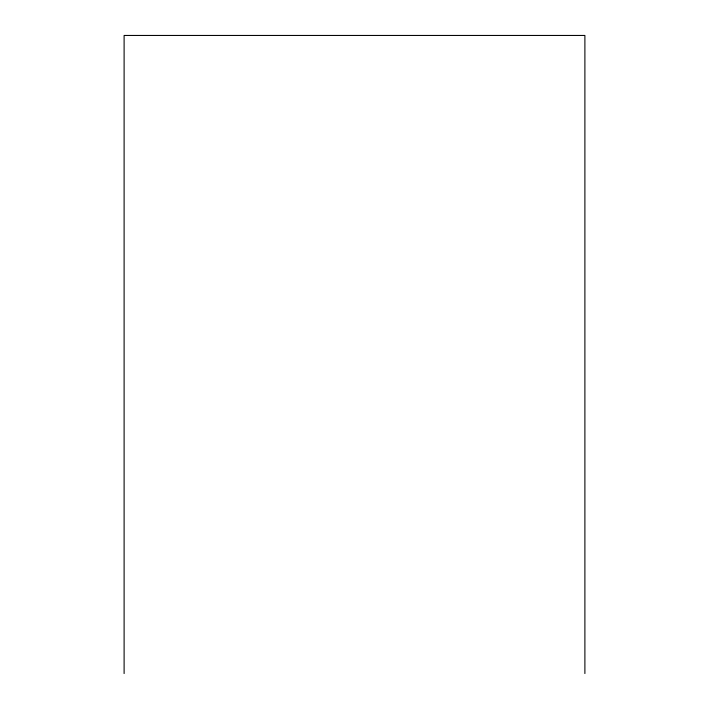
<?xml version="1.0" encoding="UTF-8"?>
<svg xmlns="http://www.w3.org/2000/svg" width="709" height="709" viewBox="0 0 709 709"><rect width="100%" height="100%" fill="white"/><g stroke="black" fill="none" stroke-linecap="round" stroke-linejoin="round"><path stroke-width="1.06" d="M584.89 673.55L584.89 35.45L124.11 35.45L124.11 673.55"/></g></svg>
